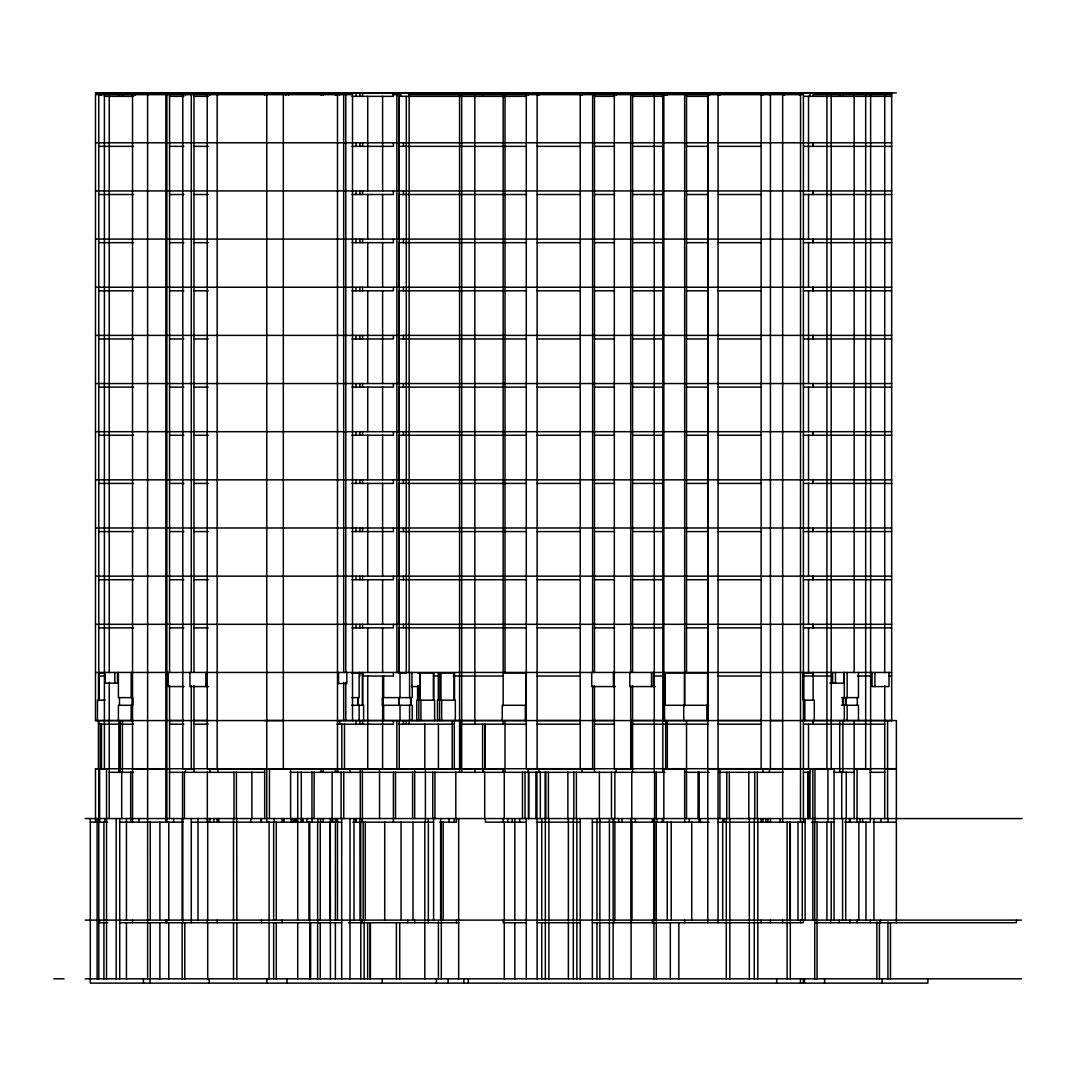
<?xml version="1.0" encoding="UTF-8"?>
<svg xmlns="http://www.w3.org/2000/svg" width="1076" height="1076" viewBox="0 0 1076 1076"><rect width="100%" height="100%" fill="white"/><g stroke="black" fill="none" stroke-linecap="round" stroke-linejoin="round"><path stroke-width="1.5" d="M95.482 92.872L891.668 92.886M95.482 92.899L896.375 92.899M392.767 94.634L399.25 94.634L399.25 672.446M409.136 94.634L803.409 94.634L803.409 822.172M813.55 94.634L865.669 94.634M866.126 94.634L891.668 94.634M104.399 96.342L133.599 96.342M169.564 96.342L183.888 96.342M193.976 96.342L208.3 96.342M351.973 96.342L393.399 96.342L393.399 92.939M398.376 96.342L526.473 96.342M594.477 96.342L614.504 96.342M632.58 96.342L662.829 96.342M686.515 96.342L707.981 96.342M803.705 96.342L865.669 96.342M866.126 96.342L891.668 96.342M95.482 142.785L337.487 142.785M337.743 142.785L865.669 142.785M866.126 142.785L891.668 142.785M98.79 146.363L133.572 146.363M169.564 146.363L183.888 146.363M193.976 146.363L208.3 146.363M351.973 146.363L393.399 146.363L393.399 142.785M398.577 146.363L526.473 146.363M537.126 146.363L580.22 146.363M594.477 146.363L614.504 146.363M632.58 146.363L662.829 146.363M686.515 146.363L707.981 146.363M718.055 146.363L761.149 146.363M803.409 146.363L865.669 146.363M866.126 146.363L891.668 146.363M95.482 190.936L337.487 190.936M337.743 190.936L865.669 190.936M866.126 190.936L891.668 190.936M98.79 194.514L133.572 194.514M169.564 194.514L183.888 194.514M193.976 194.514L208.3 194.514M351.973 194.514L393.399 194.514L393.399 190.936M398.577 194.514L526.473 194.514M537.126 194.514L580.22 194.514M594.477 194.514L614.504 194.514M632.58 194.514L662.829 194.514M686.515 194.514L707.981 194.514M718.055 194.514L761.149 194.514M803.409 194.514L865.669 194.514M866.126 194.514L891.668 194.514M95.482 239.087L337.487 239.087M337.743 239.087L865.669 239.087M866.126 239.087L891.668 239.087M98.79 242.665L133.572 242.665M169.564 242.665L183.888 242.665M193.976 242.665L208.3 242.665M351.973 242.665L393.399 242.665L393.399 239.087M398.577 242.665L526.473 242.665M537.126 242.665L580.22 242.665M594.477 242.665L614.504 242.665M632.58 242.665L662.829 242.665M686.515 242.665L707.981 242.665M718.055 242.665L761.149 242.665M803.409 242.665L865.669 242.665M866.126 242.665L891.668 242.665M95.482 287.238L337.487 287.238M337.743 287.238L865.669 287.238M866.126 287.238L891.668 287.238M98.79 290.816L133.572 290.816M169.564 290.816L183.888 290.816M193.976 290.816L208.3 290.816M351.973 290.816L393.399 290.816L393.399 287.238M398.577 290.816L526.473 290.816M537.126 290.816L580.22 290.816M594.477 290.816L614.504 290.816M632.58 290.816L662.829 290.816M686.515 290.816L707.981 290.816M718.055 290.816L761.149 290.816M803.409 290.816L865.669 290.816M866.126 290.816L891.668 290.816M95.482 335.389L337.487 335.389M337.743 335.389L865.669 335.389M866.126 335.389L891.668 335.389M98.79 338.967L133.572 338.967M169.564 338.967L183.888 338.967M193.976 338.967L208.3 338.967M351.973 338.967L393.399 338.967L393.399 335.389M398.577 338.967L526.473 338.967M537.126 338.967L580.22 338.967M594.477 338.967L614.504 338.967M632.58 338.967L662.829 338.967M686.515 338.967L707.981 338.967M718.055 338.967L761.149 338.967M803.409 338.967L865.669 338.967M866.126 338.967L891.668 338.967M95.482 383.54L337.487 383.54M337.743 383.54L865.669 383.54M866.126 383.54L891.668 383.54M98.79 387.118L133.572 387.118M169.564 387.118L183.888 387.118M193.976 387.118L208.3 387.118M351.973 387.118L393.399 387.118L393.399 383.54M398.577 387.118L526.473 387.118M537.126 387.118L580.22 387.118M594.477 387.118L614.504 387.118M632.58 387.118L662.829 387.118M686.515 387.118L707.981 387.118M718.055 387.118L761.149 387.118M803.409 387.118L865.669 387.118M866.126 387.118L891.668 387.118M95.482 431.691L337.487 431.691M337.743 431.691L865.669 431.691M866.126 431.691L891.668 431.691M98.79 435.269L133.572 435.269M169.564 435.269L183.888 435.269M193.976 435.269L208.3 435.269M351.973 435.269L393.399 435.269L393.399 431.691M398.577 435.269L526.473 435.269M537.126 435.269L580.22 435.269M594.477 435.269L614.504 435.269M632.58 435.269L662.829 435.269M686.515 435.269L707.981 435.269M718.055 435.269L761.149 435.269M803.409 435.269L865.669 435.269M866.126 435.269L891.668 435.269M95.482 479.842L337.487 479.842M337.743 479.842L865.669 479.842M866.126 479.842L891.668 479.842M98.79 483.42L133.572 483.42M169.564 483.42L183.888 483.42M193.976 483.42L208.3 483.42M351.973 483.42L393.399 483.42L393.399 479.842M398.577 483.42L526.473 483.42M537.126 483.42L580.22 483.42M594.477 483.42L614.504 483.42M632.58 483.42L662.829 483.42M686.515 483.42L707.981 483.42M718.055 483.42L761.149 483.42M803.409 483.42L865.669 483.42M866.126 483.42L891.668 483.42M95.482 527.993L337.487 527.993M337.743 527.993L865.669 527.993M866.126 527.993L891.668 527.993M98.79 531.571L133.572 531.571M169.564 531.571L183.888 531.571M193.976 531.571L208.3 531.571M351.973 531.571L393.399 531.571L393.399 527.993M398.577 531.571L526.473 531.571M537.126 531.571L580.22 531.571M594.477 531.571L614.504 531.571M632.58 531.571L662.829 531.571M686.515 531.571L707.981 531.571M718.055 531.571L761.149 531.571M803.409 531.571L865.669 531.571M866.126 531.571L891.668 531.571M95.482 576.144L337.487 576.144M337.743 576.144L865.669 576.144M866.126 576.144L891.668 576.144M98.79 579.722L133.572 579.722M169.564 579.722L183.888 579.722M193.976 579.722L208.3 579.722M351.973 579.722L393.399 579.722L393.399 576.144M398.577 579.722L526.473 579.722M537.126 579.722L580.22 579.722M594.477 579.722L614.504 579.722M632.58 579.722L662.829 579.722M686.515 579.722L707.981 579.722M718.055 579.722L761.149 579.722M803.409 579.722L865.669 579.722M866.126 579.722L891.668 579.722M95.482 624.295L337.487 624.295M337.743 624.295L865.669 624.295M866.126 624.295L891.668 624.295M98.79 627.873L133.572 627.873M169.564 627.873L183.888 627.873M193.976 627.873L208.3 627.873M351.973 627.873L393.399 627.873L393.399 624.295M398.577 627.873L526.473 627.873M537.126 627.873L580.22 627.873M594.477 627.873L614.504 627.873M632.58 627.873L662.829 627.873M686.515 627.873L707.981 627.873M718.055 627.873L761.149 627.873M803.409 627.873L865.669 627.873M866.126 627.873L891.668 627.873M95.482 672.446L865.669 672.446M866.126 672.446L891.668 672.446M105.152 672.957L98.521 672.957L98.521 700.18M351.704 672.957L362.773 672.957L362.773 705.291M398.107 672.957L406.459 672.957M417.596 672.957L433.789 672.957L433.789 700.18M502.976 672.957L526.662 672.957M708.169 672.957L665.291 672.957L665.291 705.291M813.147 672.957L803.126 672.957L803.126 700.18L814.29 700.18L814.29 720.597M98.79 676.024L104.897 676.024M433.547 676.024L438.43 676.024M453.063 676.024L503.165 676.024M537.126 676.024L580.22 676.024M654.275 676.024L662.829 676.024M718.055 676.024L761.149 676.024M803.409 676.024L812.864 676.024L812.864 672.446M813.55 676.024L831.197 676.024M857.464 676.024L865.669 676.024M866.126 676.024L870.632 676.024M888.897 676.024L891.668 676.024M829.771 683.166L844.001 683.166L844.001 672.446M337.676 683.502L346.849 683.502L346.849 672.446M184.144 686.569L168.219 686.569L168.219 672.446M208.556 686.569L189.954 686.569L189.954 672.446M411.449 686.569L419.869 686.569M615.243 686.569L591.706 686.569L591.706 672.446M655.203 686.569L629.796 686.569L629.796 672.446M351.758 697.625L359.128 697.625L359.128 672.446M841.445 697.625L858.46 697.625L858.46 672.446M105.071 700.18L97.445 700.18L97.445 720.597M351.758 705.291L363.607 705.291L363.607 720.597M526.46 705.291L502.236 705.291L502.236 720.597M708.707 705.291L664.551 705.291L664.551 720.597M841.445 705.291L858.46 705.291L858.46 720.597M352.511 720.597L352.511 94.634L95.482 94.634L95.482 720.597L133.572 720.543M169.564 720.543L183.888 720.53M193.976 720.543L208.3 720.543M264.36 720.53L283.324 720.53M337.044 720.543L526.473 720.543M537.126 720.543L580.22 720.543M594.477 720.543L614.504 720.543M630.724 720.53L707.981 720.543M718.055 720.543L761.149 720.543M770.429 720.53L782.655 720.53M800.49 720.53L812.864 720.53L812.864 724.175M813.55 720.543L865.669 720.543M866.126 720.543L891.668 720.543M95.482 720.57L896.375 720.57L896.375 922.724M133.572 724.175L98.79 724.175L98.79 720.597M169.564 724.175L183.888 724.175M193.976 724.175L208.3 724.175M336.963 724.175L393.399 724.175L393.399 720.597M398.577 724.175L453.171 724.175M460.42 724.175L526.473 724.175M537.126 724.175L580.22 724.175M594.477 724.175L614.504 724.175M632.58 724.175L707.981 724.175M718.055 724.175L761.149 724.175M803.409 724.175L865.669 724.175M866.126 724.175L884.714 724.175M95.482 822.172L95.482 768.748L896.375 768.721L884.714 768.748M95.482 768.748L109.227 768.748M132.523 768.748L169.564 768.748M193.976 768.748L182.799 768.748L182.799 94.634M505.007 768.748L207.211 768.748L207.211 94.634M594.477 768.748L526.272 768.748L526.272 94.634M632.58 768.748L614.315 768.748L614.315 94.634M686.515 768.748L663.838 768.748L663.838 818.607M707.779 768.748L803.409 768.748M803.705 768.748L834.048 768.748L834.048 920.182M854.183 768.748L870.376 768.748L870.376 822.172L844.768 822.172M109.12 772.326L133.599 772.326M169.241 772.326L264.683 772.326M290.116 772.326L664.968 772.326M685.264 772.326L709.097 772.326M718.526 772.326L783.355 772.326M803.651 772.326L810.403 772.326M833.658 772.326L854.344 772.326M870.027 772.326L885.01 772.326M85.192 818.54L1022.2 818.567M90.303 822.172L107.681 822.172M119.732 822.172L183.135 822.172M191.286 822.172L341.684 822.172M352.82 822.172L433.588 822.172M439.788 822.172L456.439 822.172L456.439 818.607M526.272 822.172L485.384 822.172L485.384 818.607M537.126 822.172L580.22 822.172M592.338 822.172L709.111 822.172M718.055 822.172L805.13 822.172M811.465 822.172L834.048 822.172M873.08 822.172L896.375 822.172M85.192 920.115L1021.501 920.115M107.681 922.724L98.79 922.724L98.804 920.182M119.732 922.724L341.684 922.724M348.355 922.724L459.156 922.724M526.272 922.724L503.151 922.724L503.151 920.182M537.126 922.724L580.22 922.724M592.338 922.724L803.247 922.724L803.247 920.182M815.514 922.724L1016.39 922.724L1016.39 920.182M53.8 978.81L64.009 978.81M85.192 978.81L1021.501 978.81M927.889 978.878L927.889 983.128L90.303 983.128L90.303 818.607M891.668 92.939L891.668 720.839M890.484 922.724L890.484 978.878M889.005 672.446L889.005 686.569L872.058 686.569L872.058 672.446M888.036 818.607L888.036 822.172M887.942 921.85L887.942 978.878M887.579 720.597L887.579 818.607M884.714 92.939L884.714 672.688M884.714 685.802L884.714 818.607M882.145 978.878L882.145 983.128M880.908 818.607L880.908 822.172M880.424 920.182L880.424 922.724M879.428 921.85L879.428 978.878M876.873 921.85L876.873 978.878M874.923 672.446L874.923 686.569M873.954 818.607L873.954 920.182M870.632 92.939L870.632 772.326M870.376 920.182L870.376 922.724M865.978 822.172L865.978 920.182M865.669 92.939L865.669 768.99M862.643 818.607L862.643 822.172M860.047 818.607L860.047 822.172M858.85 822.172L858.85 920.182M857.316 697.625L857.316 705.291M857.034 768.748L857.034 822.172M857.034 920.182L857.034 922.724M854.183 92.939L854.183 672.688M854.183 720.597L854.183 818.607M849.892 818.607L849.892 822.172M849.892 920.182L849.892 922.724M849.515 818.607L849.515 822.172M847.148 672.446L847.148 697.625M847.148 705.291L847.148 720.597M846.261 772.07L846.261 818.607M846.018 697.625L846.018 705.291M845.723 818.607L845.723 920.182M845.44 697.625L845.44 705.291M844.297 672.446L844.297 697.625M844.297 705.291L844.297 720.597M843.154 697.625L843.154 705.291M842.871 92.939L842.871 96.342M842.871 720.597L842.871 772.326M842.589 697.625L842.589 705.291M842.575 818.607L842.575 920.182M841.728 772.07L841.728 818.607M839.724 92.939L839.724 96.342M839.724 720.597L839.724 772.326M839.199 920.182L839.199 922.724M835.474 672.446L835.474 683.166M832.622 672.446L832.622 683.166M831.197 92.939L831.197 768.99M831.21 822.172L831.21 920.182M830.672 920.182L830.672 922.724M827.928 768.748L827.928 822.172M826.933 92.939L826.933 768.99M826.919 822.172L826.919 920.182M824.593 978.878L824.593 983.128M817.034 822.172L817.034 978.878M814.949 768.748L814.949 822.172M814.72 822.172L814.72 978.878M813.12 92.939L813.12 96.342M813.12 142.785L813.12 146.363M813.12 190.936L813.12 194.514M813.12 239.087L813.12 242.665M813.12 287.238L813.12 290.816M813.12 335.389L813.12 338.967M813.12 383.54L813.12 387.118M813.12 431.691L813.12 435.269M813.12 479.842L813.12 483.42M813.12 527.993L813.12 531.571M813.12 576.144L813.12 579.722M813.12 624.295L813.12 627.873M813.12 672.446L813.147 700.18M813.12 720.597L813.12 724.175M812.864 142.785L812.864 146.363M812.864 190.936L812.864 194.514M812.864 239.087L812.864 242.665M812.864 287.238L812.864 290.816M812.864 335.389L812.864 338.967M812.864 383.54L812.864 387.118M812.864 431.691L812.864 435.269M812.864 479.842L812.864 483.42M812.864 527.993L812.864 531.571M812.864 576.144L812.864 579.722M812.864 624.295L812.864 627.873M812.864 768.748L812.864 920.182M810.013 92.939L810.013 96.342M810.013 768.748L810.013 818.607M808.52 96.302L808.52 190.936M808.52 194.258L808.52 239.087M808.52 242.409L808.52 287.238M808.52 290.56L808.52 383.54M808.52 386.862L808.52 431.691M808.52 435.013L808.52 479.842M808.52 483.164L808.52 576.144M808.52 579.466L808.52 624.295M808.52 627.617L808.52 672.446M808.52 723.919L808.52 768.748M808.52 772.07L808.52 818.607M807.699 772.07L807.699 818.607M805.13 818.607L805.13 920.182M804.835 700.18L804.835 720.597M804.485 978.878L804.485 983.128M803.705 672.957L803.705 700.18M803.409 978.878L803.409 983.128M802.279 822.172L802.279 920.182M800.557 92.939L800.49 822.172M800.49 920.182L800.49 922.724M800.49 978.878L800.49 983.128M799.495 92.939L799.495 95.213M797.988 822.172L797.988 920.182M790.309 822.172L790.309 920.182M790.309 921.85L790.309 978.878M789.878 821.929L789.878 920.182M787.107 822.172L787.107 920.182M787.107 921.85L787.107 978.878M784.512 92.939L784.512 95.213M782.655 94.634L782.655 822.172M782.655 920.182L782.655 922.724M780.154 818.607L780.154 822.172M776.684 978.878L776.684 983.128M770.429 94.634L770.429 768.748M770.429 818.607L770.429 822.172M770.429 920.182L770.429 922.724M769.421 92.939L769.421 95.213M769.421 768.748L769.421 772.326M767.928 818.607L767.928 822.172M765.789 818.607L765.789 822.172M763.005 92.939L763.005 95.213M763.005 768.748L763.005 772.326M762.992 818.607L762.992 822.172M761.149 94.634L761.149 768.748M761.149 818.607L761.149 822.172M761.149 920.182L761.149 922.724M757.827 818.607L757.827 920.182M757.827 921.85L757.827 978.878M757.329 772.07L757.329 818.607M754.76 772.07L754.76 818.607M754.263 818.607L754.263 920.182M754.263 921.85L754.263 978.878M749.299 818.607L749.299 920.182M749.299 921.85L749.299 978.878M748.802 772.07L748.802 818.607M729.837 818.607L729.837 920.182M729.837 921.85L729.837 978.878M729.34 772.07L729.34 818.607M726.771 772.07L726.771 818.607M726.273 818.607L726.273 920.182M726.273 921.85L726.273 978.878M723.987 818.607L723.987 822.172M722.695 818.607L722.695 920.182M719.911 92.939L719.911 95.213M719.911 768.748L719.911 818.607M718.055 94.634L718.055 922.724M709.635 92.939L709.635 95.213M708.25 94.634L708.25 672.446M708.25 704L708.25 720.597M707.968 672.957L707.968 705.291M707.779 94.634L707.779 922.724M707.591 672.957L707.591 705.291M706.851 705.291L706.851 720.597M700.409 818.607L700.409 822.172M699.171 772.07L699.158 822.172M698.055 772.07L698.055 818.607M691.747 821.929L691.747 920.182M689.299 818.607L689.299 822.172M686.515 92.939L686.515 672.446M686.515 720.597L686.515 818.607M684.659 94.634L684.659 705.654M684.659 768.748L684.659 822.172M684.659 920.182L684.659 922.724M684.484 672.957L684.484 705.291M683.744 705.291L683.744 720.597M678.835 922.724L678.835 978.878M671.222 821.929L671.222 920.182M670.321 922.724L670.321 978.878M667.322 92.939L667.322 95.213M667.322 720.597L667.322 768.99M667.228 821.929L667.228 920.182M665.681 92.939L665.681 95.213M665.681 720.597L665.681 768.99M663.838 94.634L663.838 720.597M663.448 818.607L663.448 822.172M663.166 818.607L663.166 822.172M662.829 92.939L662.829 772.326M662.399 818.607L662.399 822.172M657.046 818.607L657.046 822.172M656.266 772.07L656.266 818.607M656.266 821.929L656.266 920.182M656.266 921.85L656.266 978.878M654.598 772.07L654.585 920.182M654.275 92.939L654.275 772.326M653.952 818.607L653.952 920.182M653.952 921.85L653.952 978.878M653.347 672.446L653.347 686.569M652.419 818.607L652.419 822.172M652.419 920.182L652.419 922.724M651.491 672.446L651.491 686.569M635.365 818.607L635.365 822.172M632.58 92.939L632.58 672.446M632.58 685.735L632.58 772.326M631.962 720.597L631.962 768.748M631.773 772.07L631.773 818.607M631.773 821.929L631.773 920.182M631.477 818.607L631.477 920.182M631.114 818.607L631.114 920.182M631.114 921.85L631.114 978.878M630.724 94.634L630.724 672.446M630.724 685.735L630.724 768.748M630.724 818.607L630.724 822.172M630.724 920.182L630.724 922.724M621.968 818.607L621.968 822.172M618.66 818.607L618.66 822.172M616.171 92.939L616.171 95.213M616.171 768.748L616.171 772.326M614.853 772.07L614.853 818.607M614.853 821.929L614.853 920.182M614.033 818.607L614.033 822.172M614.033 920.182L614.033 922.724M613.387 672.446L613.387 686.569M613.132 818.607L613.132 920.182M613.132 921.85L613.132 978.878M611.45 772.07L611.45 818.607M609.419 818.607L609.419 920.182M609.419 921.85L609.419 978.878M599.87 818.607L599.87 920.182M599.87 921.85L599.87 978.878M599.736 818.607L599.736 822.172M599.372 772.07L599.372 818.607M596.978 818.607L596.978 920.182M596.978 922.724L596.978 978.878M594.477 92.939L594.477 672.446M594.477 685.735L594.477 772.326M592.634 94.634L592.634 672.446M592.634 685.735L592.634 768.748M592.338 818.607L592.338 978.878M582.062 92.939L582.062 95.213M582.062 768.748L582.062 772.326M580.22 94.634L580.22 768.748M580.22 818.607L580.22 978.878M576.884 818.607L576.884 920.182M576.884 921.85L576.884 978.878M576.386 772.07L576.386 818.607M573.817 772.07L573.817 818.607M573.32 818.607L573.32 920.182M573.32 921.85L573.32 978.878M568.37 818.607L568.37 920.182M568.37 921.85L568.37 978.878M567.872 772.07L567.872 818.607M548.908 818.607L548.908 920.182M548.908 921.85L548.908 978.878M548.41 772.07L548.41 818.607M545.841 772.07L545.841 818.607M545.344 818.607L545.344 920.182M545.344 921.85L545.344 978.878M545.115 772.07L545.102 818.607M541.753 818.607L541.753 920.182M541.753 922.724L541.753 978.878M540.327 772.07L540.327 818.607M538.968 92.939L538.968 95.213M538.968 768.748L538.968 772.326M537.126 94.634L537.126 768.748M537.126 818.607L537.126 978.878M536.924 772.07L536.924 818.607M535.902 772.07L535.902 818.607M528.76 772.07L528.76 818.607M528.424 772.07L528.424 818.607M528.128 92.939L528.128 95.213M528.128 768.748L528.128 772.326M526.272 818.607L526.272 978.878M526.083 672.957L526.083 705.291M525.344 705.291L525.344 720.597M525.021 772.07L525.021 818.607M522.465 772.07L522.465 818.607M519.681 818.607L519.681 822.172M514.812 818.607L514.812 920.182M514.812 922.724L514.812 978.878M512.257 818.607L512.257 822.172M507.791 818.607L507.791 822.172M505.007 92.939L505.007 672.688M505.007 720.597L505.007 772.326M504.267 772.07L504.267 818.607M504.267 821.929L504.267 920.182M504.267 921.85L504.267 978.878M503.165 92.939L503.165 705.816M503.165 720.839L503.165 724.175M503.165 768.748L503.165 772.326M503.151 818.607L503.151 822.172M484.886 723.919L484.886 768.748M484.751 723.919L484.751 768.748M484.698 772.07L484.698 818.607M483.043 92.939L483.043 96.342M483.043 768.748L483.043 772.326M482.895 92.939L482.895 96.342M482.895 768.748L482.895 772.326M482.613 723.919L482.613 768.748M474.839 92.939L474.839 724.175M474.839 768.748L474.839 772.326M468.329 978.878L468.329 983.128M463.85 978.878L463.85 983.128M461.671 92.939L461.671 772.326M460.999 720.597L460.999 768.748M459.573 92.939L459.573 772.326M458.658 818.607L458.658 978.878M456.439 920.182L456.439 922.724M455.807 772.07L455.807 818.607M455.35 720.597L455.35 700.18L437.475 700.18L437.475 720.597M454.502 700.18L454.502 672.957L438.322 672.957L438.322 700.18M454.085 672.957L454.085 700.18M454.301 720.597L454.301 768.748M454.301 818.607L454.301 822.172M452.202 720.597L452.202 768.748M449.055 818.607L449.055 822.172M448.141 978.878L448.141 983.128M443.178 821.929L443.178 920.182M441.671 700.18L441.671 720.597M441.308 821.929L441.308 920.182M441.308 921.85L441.308 978.878M440.824 672.957L440.824 700.18M440.407 672.957L440.407 700.18M440.622 818.607L440.622 920.182M439.573 700.18L439.573 720.597M438.739 672.957L438.739 700.18M438.416 723.933L438.416 768.99M438.416 921.85L438.416 978.878M436.385 978.878L436.385 983.128M434.973 772.07L434.973 818.607M434.623 720.597L434.623 700.18L416.762 700.18L416.762 720.597M433.588 818.607L433.588 920.182M433.372 672.957L433.372 700.18M432.754 772.07L432.754 818.607M428.342 818.607L428.342 922.724M425.41 768.748L425.41 822.172M424.805 723.919L424.805 768.748M424.805 821.929L424.805 920.182M424.805 921.85L424.805 978.878M420.958 700.18L420.958 720.597M420.111 672.957L420.111 700.18M419.694 672.957L419.694 700.18M418.86 700.18L418.86 720.597M418.026 685.775L418.026 700.18M417.596 685.775L417.596 700.18M414.677 768.748L414.677 818.607M414.663 920.182L414.663 922.724M412.996 822.172L412.996 920.182M412.592 772.07L412.592 818.607M412.229 685.883L412.229 697.625L382.41 697.625L382.41 705.291L412.229 705.291L412.229 720.597M411.96 672.446L411.96 686.569M411.166 697.625L411.166 705.291M410.642 697.625L410.642 705.291M409.579 672.446L409.579 697.625M409.579 705.291L409.579 720.597M409.136 92.939L409.136 672.688M409.136 720.839L409.136 724.175M407.723 920.182L407.723 922.724M406.284 96.302L406.284 672.688M406.284 720.839L406.284 724.175M403.433 142.785L403.433 146.363M403.433 190.936L403.433 194.514M403.433 239.087L403.433 242.665M403.433 287.238L403.433 290.816M403.433 335.389L403.433 338.967M403.433 383.54L403.433 387.118M403.433 431.691L403.433 435.269M403.433 479.842L403.433 483.42M403.433 527.993L403.433 531.571M403.433 576.144L403.433 579.722M403.433 624.295L403.433 627.873M403.433 720.597L403.433 724.175M401.066 821.929L401.066 920.182M400.756 92.939L400.756 96.342M400.016 672.446L400.016 697.625M400.016 705.291L400.016 720.597M399.747 922.724L399.747 978.878M399.183 697.625L399.183 705.291M399.25 720.597L399.25 768.748M398.766 96.302L398.766 190.936M398.766 194.258L398.766 239.087M398.766 242.409L398.766 287.238M398.766 290.56L398.766 383.54M398.766 386.862L398.766 431.691M398.766 435.013L398.766 479.842M398.766 483.164L398.766 576.144M398.766 579.466L398.766 624.295M398.766 627.617L398.766 672.446M398.766 697.625L398.766 705.291M396.869 94.634L396.869 672.446M396.869 720.597L396.869 768.748M396.398 922.724L396.398 978.878M395.497 772.07L395.497 818.607M393.399 672.446L393.399 676.024L362.558 676.024L362.558 672.446M393.399 772.07L393.399 822.172M384.71 821.929L384.71 920.182M383.661 675.809L383.661 697.625M383.661 705.291L383.661 720.597M382.827 697.625L382.827 705.291M382.612 96.302L382.612 190.936M382.612 194.258L382.612 239.087M382.612 242.409L382.612 287.238M382.612 290.56L382.612 383.54M382.612 386.862L382.612 431.691M382.612 435.013L382.612 479.842M382.612 483.164L382.612 576.144M382.612 579.466L382.612 624.295M382.612 627.617L382.612 672.446M382.612 675.768L382.612 768.748M382.262 978.878L382.262 983.128M379.559 768.748L379.559 818.607M370.413 922.724L370.413 978.878M370.184 922.724L370.184 978.878M367.736 96.302L367.736 190.936M367.736 194.258L367.736 239.087M367.736 242.409L367.736 287.238M367.736 290.56L367.736 383.54M367.736 386.862L367.736 431.691M367.736 435.013L367.736 479.842M367.736 483.164L367.736 576.144M367.736 579.466L367.736 624.295M367.736 627.617L367.736 672.446M367.736 675.768L367.736 768.748M367.642 922.724L367.642 978.878M365.275 822.172L365.275 920.182M364.132 921.85L364.132 978.878M363.19 822.172L363.19 920.182M362.558 92.939L362.558 96.342M362.558 142.785L362.558 146.363M362.558 190.936L362.558 194.514M362.558 239.087L362.558 242.665M362.558 287.238L362.558 290.816M362.558 335.389L362.558 338.967M362.558 383.54L362.558 387.118M362.558 431.691L362.558 435.269M362.558 479.842L362.558 483.42M362.558 527.993L362.558 531.571M362.558 576.144L362.558 579.722M362.558 624.295L362.558 627.873M362.558 720.597L362.558 724.175M362.356 672.957L362.356 705.291M362.397 768.748L362.397 822.172M362.061 818.607L362.047 822.172M362.061 920.182L362.061 922.724M360.783 822.172L360.783 920.182M360.783 921.85L360.783 978.878M360.299 768.748L360.299 818.607M360.03 920.182L359.882 818.607M359.882 92.939L359.882 96.342M359.882 142.785L359.882 146.363M359.882 190.936L359.882 194.514M359.882 239.087L359.882 242.665M359.882 287.238L359.882 290.816M359.882 335.389L359.882 338.967M359.882 383.54L359.882 387.118M359.882 431.691L359.882 435.269M359.882 479.842L359.882 483.42M359.882 527.993L359.882 531.571M359.882 576.144L359.882 579.722M359.882 624.295L359.882 627.873M359.882 672.446L359.882 676.024M359.882 720.597L359.882 724.175M359.128 705.291L359.128 720.597M358.295 697.625L358.295 705.291M357.878 697.625L357.878 705.291M355.995 92.939L355.995 96.342M355.995 142.785L355.995 146.363M355.995 190.936L355.995 194.514M355.995 239.087L355.995 242.665M355.995 287.238L355.995 290.816M355.995 335.389L355.995 338.967M355.995 383.54L355.995 387.118M355.995 431.691L355.995 435.269M355.995 479.842L355.995 483.42M355.995 527.993L355.995 531.571M355.995 576.144L355.995 579.722M355.995 624.295L355.995 627.873M355.995 720.597L355.995 724.175M355.995 818.607L355.995 822.172M355.699 818.607L355.699 822.172M354.004 818.607L354.004 920.182M349.996 818.607L349.996 978.878M349.821 768.748L349.821 772.326M345.8 94.634L345.8 672.446M345.8 682.413L345.8 720.597M344.495 723.919L344.495 768.748M343.701 94.634L343.701 672.446M343.701 682.413L343.701 720.597M343.755 772.07L343.755 818.607M341.805 723.919L341.805 768.748M341.684 818.607L341.684 978.878M341.079 772.07L341.079 818.607M339.639 92.939L339.639 95.213M339.639 720.597L339.639 724.175M338.536 672.446L338.536 683.502M337.837 768.748L337.837 772.326M337.487 94.634L337.487 768.748M337.487 818.607L337.487 920.182M335.739 92.939L335.739 95.213M335.739 768.748L335.739 772.326M335.739 818.607L335.739 822.172M335.43 92.939L335.43 95.213M335.43 768.748L335.43 772.326M335.43 818.607L335.389 920.182M335.389 922.724L335.389 978.878M332.753 818.607L332.753 822.172M332.121 772.07L332.121 818.607M331.596 818.607L331.596 822.172M330.44 978.878L330.305 818.607M329.928 822.172L329.928 920.182M323.177 92.939L323.177 95.213M323.177 768.748L323.177 772.326M323.177 818.607L323.177 822.172M321.078 92.939L321.078 95.213M321.078 768.748L321.078 772.326M320.554 818.607L320.554 822.172M320.244 822.172L320.244 920.182M320.244 922.724L320.244 978.878M317.891 818.607L317.891 822.172M317.918 920.182L317.918 922.724M317.635 822.172L317.635 920.182M317.635 922.724L317.635 978.878M314.179 772.07L314.044 818.607M312.08 818.607L312.08 822.172M311.959 772.07L311.959 818.607M310.641 922.724L310.641 978.878M309.78 821.929L309.78 920.182M309.78 921.85L309.78 978.878M308.933 821.929L308.933 920.182M306.862 818.607L306.862 822.172M303.217 818.607L303.055 822.172M301.589 818.607L301.589 822.172M301.28 772.07L301.32 822.172M297.716 772.07L297.716 920.182M297.716 922.724L297.716 978.878M297.191 818.607L297.191 822.172M297.003 818.607L297.003 822.172M296.129 818.607L296.129 822.172M295.819 818.607L295.819 822.172M294.394 818.607L294.394 822.172M292.981 818.607L292.981 822.172M291.219 818.607L291.219 822.172M290.601 768.748L290.601 818.607M288.502 92.939L288.502 95.213M287.09 978.878L287.09 983.128M285.812 92.939L285.812 95.213M283.903 818.607L283.903 822.172M283.324 94.634L283.324 768.748M283.324 818.607L283.324 822.172M282.154 818.607L282.154 822.172M282.154 920.182L282.154 922.724M276.276 822.172L276.276 920.182M276.276 922.724L276.276 978.878M274.098 818.607L274.098 822.172M273.654 822.172L273.654 920.182M273.654 922.724L273.654 978.878M269.457 768.748L269.457 818.607M269.094 821.929L269.094 920.182M269.094 921.85L269.094 978.878M266.767 94.634L266.767 822.172M266.875 978.878L266.875 983.128M264.683 92.939L264.683 95.213M264.683 768.748L264.683 818.607M261.414 818.607L261.414 822.172M261.414 920.182L261.414 922.724M260.863 818.607L260.863 822.172M251.892 772.07L251.892 818.607M250.708 818.607L250.708 822.172M236.693 818.607L236.868 920.182M236.868 922.724L236.868 978.878M236.397 772.07L236.397 818.607M233.976 772.07L233.976 818.607M233.505 818.607L233.505 920.182M233.505 922.724L233.505 978.878M218.63 818.607L218.63 822.172M217.756 92.939L217.756 95.213M217.756 768.748L217.756 772.326M217.164 94.634L217.164 768.748M217.164 818.607L217.164 822.172M217.164 920.182L217.164 922.724M213.922 818.607L213.922 822.172M209.887 92.939L209.887 95.213M209.887 768.748L209.887 772.326M209.887 818.607L209.887 822.172M209.228 978.878L209.228 983.128M207.708 818.607L207.708 920.182M207.708 922.724L207.708 978.878M207.332 772.07L207.332 818.607M207.211 818.607L207.211 822.172M207.211 920.182L207.211 922.724M205.866 672.446L205.866 686.569M197.997 818.607L197.997 920.182M193.976 92.939L193.976 672.446M193.976 685.735L193.976 772.326M191.286 94.634L191.286 672.446M191.286 685.735L191.286 768.748M191.286 818.607L191.286 922.724M185.489 92.939L185.489 95.213M185.489 768.748L185.489 772.326M184.776 922.724L184.776 978.878M184.413 772.07L184.413 818.607M182.799 818.607L182.799 922.724M182.53 772.07L182.53 818.607M182.153 818.607L182.153 920.182M182.153 922.724L182.153 978.878M173.586 818.607L173.586 822.172M169.564 92.939L169.564 672.446M169.564 685.735L169.564 818.607M168.771 822.172L168.771 920.182M168.771 922.724L168.771 978.878M166.888 94.634L166.888 822.172M166.888 920.182L166.888 922.724M166.417 92.939L166.417 95.213M165.838 94.634L165.838 822.172M165.838 920.182L165.838 922.724M159.894 822.172L159.894 920.182M159.894 922.724L159.894 978.878M150.237 822.172L150.237 920.182M150.237 922.724L150.237 978.878M150.048 978.878L150.048 983.128M148.192 92.939L148.192 95.213M147.6 94.634L147.627 978.878M143.458 978.878L143.458 983.128M138.858 818.607L138.858 822.172M135.199 92.939L135.199 95.213M132.523 94.634L132.523 822.172M132.523 920.182L132.523 922.724M132.254 697.625L132.254 705.291M131.178 672.446L131.178 697.625M131.178 705.291L131.178 720.597M130.68 772.07L130.68 822.172M126.443 818.607L126.443 920.182M126.443 922.724L126.443 978.878M122.422 92.939L122.422 96.342M122.422 720.597L122.422 772.326M121.857 92.939L121.857 96.342M121.696 772.07L121.696 818.607M120.256 720.597L120.256 772.326M119.732 818.607L119.732 978.878M119.463 697.625L119.463 705.291M118.858 92.939L118.858 96.342M118.858 720.597L118.858 772.326M118.4 672.446L118.4 697.625L132.792 697.625L132.792 705.291L118.4 705.291L118.4 720.597M117.513 672.446L117.513 683.166L105.192 683.166L105.192 672.446M116.181 818.607L116.181 978.878M114.836 672.446L114.836 683.166M109.227 92.939L109.227 672.688M109.227 682.453L109.227 818.607M106.537 768.748L106.537 978.878M104.789 818.607L104.789 822.172M104.399 92.939L104.399 768.99M103.915 821.929L103.915 920.182M103.915 921.85L103.915 978.878M101.467 92.939L101.467 95.213M101.467 723.933L101.467 768.99M100.256 92.939L100.256 95.213M100.256 723.933L100.256 768.99M99.624 768.748L99.638 822.172M99.624 920.182L99.624 922.724M99.046 672.957L99.046 700.18M98.79 94.634L98.79 700.678M98.79 768.748L98.804 978.878M98.414 720.597L98.414 768.748M97.109 818.607L97.109 978.878"/></g></svg>
